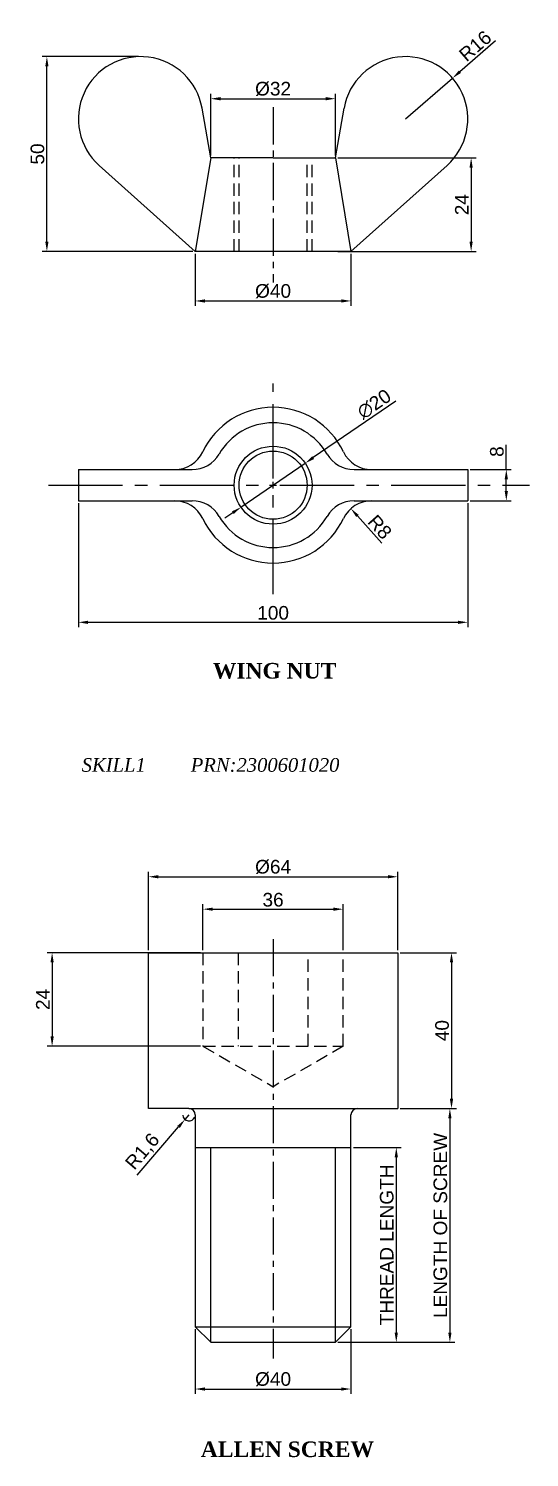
# Model space of a CAD drawing. Header units: millimetres. Extents: x 1991 to 2416, y 1500 to 1867.
# Drawn here: x 2287.2 to 2415.8, y 1500.5 to 1867.2 of the extents above; entities that cross this region are included whole.
import ezdxf

# ---------------------------------------------------------------- set-up
doc = ezdxf.new("R2010")
doc.units = ezdxf.units.MM
doc.linetypes.add('CENTER2', pattern=[28.575, 19.05, -3.175, 3.175, -3.175])
doc.linetypes.add('DASHED', pattern=[19.05, 12.7, -6.35])
doc.styles.get("Standard").update_dxf_attribs({"font": 'arial.ttf'})
doc.dimstyles.new('ISO-25', dxfattribs={"dimtxt": 2.5, "dimasz": 2.5, "dimexe": 1.25, "dimexo": 0.625, "dimtad": 1, "dimtxsty": 'Standard', "dimcen": 2.5, "dimadec": 0, "dimazin": 0, "dimtfac": 1, "dimtmove": 0, "dimatfit": 3, "dimfxl": 1, "dimarcsym": 0})

# ---------------------------------------------------------------- blocks, each defined once
blk = doc.blocks.new('*D23')
at = {"color": 0, "lineweight": -2, "transparency": 16777216}
for p, q in [((2333.95, 1834.62), (2333.95, 1850.44)), ((2336.45, 1849.19), (2363.45, 1849.19)), ((2365.95, 1834.62), (2365.95, 1850.44))]:
    blk.add_line(p, q, dxfattribs=at)
at = {"color": 0, "transparency": 16777216}
for points in [[(2336.45, 1849.61), (2336.45, 1848.77), (2333.95, 1849.19)], [(2363.45, 1849.61), (2363.45, 1848.77), (2365.95, 1849.19)]]:
    blk.add_solid(points, dxfattribs=at)
at = {"layer": 'Defpoints', "color": 0, "transparency": 16777216}
for p in [(2365.95, 1849.19), (2333.95, 1834), (2365.95, 1834)]:
    blk.add_point(p, dxfattribs=at)
at = {"color": 0, "transparency": 16777216, "insert": (2349.95, 1851.7), "char_height": 3.5, "attachment_point": 5}
blk.add_mtext('%%C32', dxfattribs=at)
blk = doc.blocks.new('*D24')
at = {"color": 0, "lineweight": -2, "transparency": 16777216}
for p, q in [((2329.95, 1809.37), (2329.95, 1796.03)), ((2369.95, 1809.37), (2369.95, 1796.03)), ((2332.45, 1797.28), (2367.45, 1797.28))]:
    blk.add_line(p, q, dxfattribs=at)
at = {"color": 0, "transparency": 16777216}
for points in [[(2332.45, 1797.7), (2332.45, 1796.86), (2329.95, 1797.28)], [(2367.45, 1797.7), (2367.45, 1796.86), (2369.95, 1797.28)]]:
    blk.add_solid(points, dxfattribs=at)
at = {"layer": 'Defpoints', "color": 0, "transparency": 16777216}
for p in [(2329.95, 1810), (2369.95, 1810), (2369.95, 1797.28)]:
    blk.add_point(p, dxfattribs=at)
at = {"color": 0, "transparency": 16777216, "insert": (2349.95, 1799.79), "char_height": 3.5, "attachment_point": 5}
blk.add_mtext('%%C40', dxfattribs=at)
blk = doc.blocks.new('*D25')
at = {"color": 0, "lineweight": -2, "transparency": 16777216}
for p, q in [((2366.58, 1834), (2402.06, 1834)), ((2400.81, 1831.5), (2400.81, 1812.5)), ((2366.58, 1810), (2402.06, 1810))]:
    blk.add_line(p, q, dxfattribs=at)
at = {"color": 0, "transparency": 16777216}
for points in [[(2400.39, 1831.5), (2401.22, 1831.5), (2400.81, 1834)], [(2400.39, 1812.5), (2401.22, 1812.5), (2400.81, 1810)]]:
    blk.add_solid(points, dxfattribs=at)
at = {"layer": 'Defpoints', "color": 0, "transparency": 16777216}
for p in [(2365.95, 1834), (2365.95, 1810), (2400.81, 1810)]:
    blk.add_point(p, dxfattribs=at)
at = {"color": 0, "transparency": 16777216, "insert": (2398.42, 1822), "char_height": 3.5, "attachment_point": 5, "rotation": 90}
blk.add_mtext('24', dxfattribs=at)
blk = doc.blocks.new('*D26')
at = {"color": 0, "lineweight": -2, "transparency": 16777216}
for p, q in [((2315.33, 1860), (2290.61, 1860)), ((2291.86, 1812.5), (2291.86, 1857.5)), ((2329.33, 1810), (2290.61, 1810))]:
    blk.add_line(p, q, dxfattribs=at)
at = {"color": 0, "transparency": 16777216}
for points in [[(2291.45, 1857.5), (2292.28, 1857.5), (2291.86, 1860)], [(2291.45, 1812.5), (2292.28, 1812.5), (2291.86, 1810)]]:
    blk.add_solid(points, dxfattribs=at)
at = {"layer": 'Defpoints', "color": 0, "transparency": 16777216}
for p in [(2291.86, 1860), (2315.95, 1860), (2329.95, 1810)]:
    blk.add_point(p, dxfattribs=at)
at = {"color": 0, "transparency": 16777216, "insert": (2289.45, 1835), "char_height": 3.5, "attachment_point": 5, "rotation": 90}
blk.add_mtext('50', dxfattribs=at)
blk = doc.blocks.new('*D27')
at = {"color": 0, "lineweight": -2, "transparency": 16777216}
for p, q in [((2407.08, 1864.05), (2397.93, 1856.12)), ((2383.95, 1844), (2396.04, 1854.48))]:
    blk.add_line(p, q, dxfattribs=at)
at = {"color": 0, "transparency": 16777216}
blk.add_solid([(2397.65, 1856.43), (2398.2, 1855.8), (2396.04, 1854.48)], dxfattribs=at)
at = {"layer": 'Defpoints', "color": 0, "transparency": 16777216}
for p in [(2396.04, 1854.48), (2383.95, 1844)]:
    blk.add_point(p, dxfattribs=at)
at = {"color": 0, "transparency": 16777216, "insert": (2401.87, 1862.73), "char_height": 3.5, "attachment_point": 5, "rotation": 40.9323}
blk.add_mtext('R16', dxfattribs=at)
blk = doc.blocks.new('*D28')
at = {"color": 0, "lineweight": -2, "transparency": 16777216}
for p, q in [((2381.47, 1771.56), (2360.27, 1757.06)), ((2341.7, 1744.35), (2358.2, 1755.64)), ((2339.63, 1742.94), (2337.57, 1741.53))]:
    blk.add_line(p, q, dxfattribs=at)
at = {"color": 0, "transparency": 16777216}
for points in [[(2360.03, 1757.4), (2360.5, 1756.71), (2358.2, 1755.64)], [(2339.4, 1743.28), (2339.87, 1742.6), (2341.7, 1744.35)]]:
    blk.add_solid(points, dxfattribs=at)
at = {"layer": 'Defpoints', "color": 0, "transparency": 16777216}
for p in [(2358.2, 1755.64), (2341.7, 1744.35)]:
    blk.add_point(p, dxfattribs=at)
at = {"color": 0, "transparency": 16777216, "insert": (2375.91, 1770.79), "char_height": 3.5, "attachment_point": 5, "rotation": 34.3756}
blk.add_mtext('∅20', dxfattribs=at)
blk = doc.blocks.new('*D29')
at = {"color": 0, "lineweight": -2, "transparency": 16777216}
for p, q in [((2409.84, 1754), (2409.84, 1760.39)), ((2400.58, 1754), (2411.09, 1754)), ((2409.84, 1748.5), (2409.84, 1751.5)), ((2400.58, 1746), (2411.09, 1746))]:
    blk.add_line(p, q, dxfattribs=at)
at = {"color": 0, "transparency": 16777216}
for points in [[(2409.42, 1751.5), (2410.26, 1751.5), (2409.84, 1754)], [(2409.42, 1748.5), (2410.26, 1748.5), (2409.84, 1746)]]:
    blk.add_solid(points, dxfattribs=at)
at = {"layer": 'Defpoints', "color": 0, "transparency": 16777216}
for p in [(2399.95, 1754), (2399.95, 1746), (2409.84, 1746)]:
    blk.add_point(p, dxfattribs=at)
at = {"color": 0, "transparency": 16777216, "insert": (2407.43, 1758.62), "char_height": 3.5, "attachment_point": 5, "rotation": 90}
blk.add_mtext('8', dxfattribs=at)
blk = doc.blocks.new('*D30')
at = {"color": 0, "lineweight": -2, "transparency": 16777216}
blk.add_line((2377.84, 1735.08), (2371.6, 1742.11), dxfattribs=at)
at = {"color": 0, "transparency": 16777216}
blk.add_solid([(2371.91, 1742.39), (2371.29, 1741.84), (2369.94, 1743.98)], dxfattribs=at)
at = {"layer": 'Defpoints', "color": 0, "transparency": 16777216}
for p in [(2369.94, 1743.98), (2375.25, 1738)]:
    blk.add_point(p, dxfattribs=at)
at = {"color": 0, "transparency": 16777216, "insert": (2377.35, 1739.26), "char_height": 3.5, "attachment_point": 5, "rotation": 311.555}
blk.add_mtext('R8', dxfattribs=at)
blk = doc.blocks.new('*D31')
at = {"color": 0, "lineweight": -2, "transparency": 16777216}
for p, q in [((2299.95, 1745.37), (2299.95, 1713.55)), ((2399.95, 1745.37), (2399.95, 1713.55)), ((2302.45, 1714.8), (2397.45, 1714.8))]:
    blk.add_line(p, q, dxfattribs=at)
at = {"color": 0, "transparency": 16777216}
for points in [[(2302.45, 1715.21), (2302.45, 1714.38), (2299.95, 1714.8)], [(2397.45, 1715.21), (2397.45, 1714.38), (2399.95, 1714.8)]]:
    blk.add_solid(points, dxfattribs=at)
at = {"layer": 'Defpoints', "color": 0, "transparency": 16777216}
for p in [(2299.95, 1746), (2399.95, 1746), (2399.95, 1714.8)]:
    blk.add_point(p, dxfattribs=at)
at = {"color": 0, "transparency": 16777216, "insert": (2349.95, 1717.21), "char_height": 3.5, "attachment_point": 5}
blk.add_mtext('100', dxfattribs=at)
blk = doc.blocks.new('*U40')
at = {"color": 0, "linetype": 'CENTER2', "transparency": 16777216}
for p, q in [((0, 1.75), (0, 26.09)), ((-57.69, 0), (-1.75, 0)), ((1.75, 0), (65.83, 0)), ((0, -27.95), (0, -1.75))]:
    blk.add_line(p, q, dxfattribs=at)
at = {"color": 0, "linetype": 'Continuous', "transparency": 16777216}
for p, q in [((-0.88, 0), (0.88, 0)), ((0, -0.88), (0, 0.88))]:
    blk.add_line(p, q, dxfattribs=at)
blk = doc.blocks.new('*D48')
at = {"color": 0, "lineweight": -2, "transparency": 16777216}
for p, q in [((2317.95, 1630.62), (2317.95, 1650.74)), ((2381.95, 1630.62), (2381.95, 1650.74)), ((2320.45, 1649.49), (2379.45, 1649.49))]:
    blk.add_line(p, q, dxfattribs=at)
at = {"color": 0, "transparency": 16777216}
for points in [[(2320.45, 1649.91), (2320.45, 1649.08), (2317.95, 1649.49)], [(2379.45, 1649.91), (2379.45, 1649.08), (2381.95, 1649.49)]]:
    blk.add_solid(points, dxfattribs=at)
at = {"layer": 'Defpoints', "color": 0, "transparency": 16777216}
for p in [(2381.95, 1649.49), (2317.95, 1630), (2381.95, 1630)]:
    blk.add_point(p, dxfattribs=at)
at = {"color": 0, "transparency": 16777216, "insert": (2349.95, 1652), "char_height": 3.5, "attachment_point": 5}
blk.add_mtext('%%C64', dxfattribs=at)
blk = doc.blocks.new('*D49')
at = {"color": 0, "lineweight": -2, "transparency": 16777216}
for p, q in [((2331.33, 1630), (2291.95, 1630)), ((2293.2, 1627.5), (2293.2, 1608.5)), ((2331.33, 1606), (2291.95, 1606))]:
    blk.add_line(p, q, dxfattribs=at)
at = {"color": 0, "transparency": 16777216}
for points in [[(2292.79, 1627.5), (2293.62, 1627.5), (2293.2, 1630)], [(2292.79, 1608.5), (2293.62, 1608.5), (2293.2, 1606)]]:
    blk.add_solid(points, dxfattribs=at)
at = {"layer": 'Defpoints', "color": 0, "transparency": 16777216}
for p in [(2331.95, 1630), (2293.2, 1606), (2331.95, 1606)]:
    blk.add_point(p, dxfattribs=at)
at = {"color": 0, "transparency": 16777216, "insert": (2290.82, 1618), "char_height": 3.5, "attachment_point": 5, "rotation": 90}
blk.add_mtext('24', dxfattribs=at)
blk = doc.blocks.new('*D50')
at = {"color": 0, "lineweight": -2, "transparency": 16777216}
for p, q in [((2331.95, 1630.62), (2331.95, 1642.42)), ((2334.45, 1641.17), (2365.45, 1641.17)), ((2367.95, 1630.62), (2367.95, 1642.42))]:
    blk.add_line(p, q, dxfattribs=at)
at = {"color": 0, "transparency": 16777216}
for points in [[(2334.45, 1641.58), (2334.45, 1640.75), (2331.95, 1641.17)], [(2365.45, 1641.58), (2365.45, 1640.75), (2367.95, 1641.17)]]:
    blk.add_solid(points, dxfattribs=at)
at = {"layer": 'Defpoints', "color": 0, "transparency": 16777216}
for p in [(2367.95, 1641.17), (2331.95, 1630), (2367.95, 1630)]:
    blk.add_point(p, dxfattribs=at)
at = {"color": 0, "transparency": 16777216, "insert": (2349.95, 1643.58), "char_height": 3.5, "attachment_point": 5}
blk.add_mtext('36', dxfattribs=at)
blk = doc.blocks.new('*D51')
at = {"color": 0, "lineweight": -2, "transparency": 16777216}
for p, q in [((2382.58, 1630), (2397.02, 1630)), ((2395.77, 1627.5), (2395.77, 1592.5)), ((2382.58, 1590), (2397.02, 1590))]:
    blk.add_line(p, q, dxfattribs=at)
at = {"color": 0, "transparency": 16777216}
for points in [[(2395.35, 1627.5), (2396.19, 1627.5), (2395.77, 1630)], [(2395.35, 1592.5), (2396.19, 1592.5), (2395.77, 1590)]]:
    blk.add_solid(points, dxfattribs=at)
at = {"layer": 'Defpoints', "color": 0, "transparency": 16777216}
for p in [(2381.95, 1630), (2381.95, 1590), (2395.77, 1590)]:
    blk.add_point(p, dxfattribs=at)
at = {"color": 0, "transparency": 16777216, "insert": (2393.36, 1610), "char_height": 3.5, "attachment_point": 5, "rotation": 90}
blk.add_mtext('40', dxfattribs=at)
blk = doc.blocks.new('*D52')
at = {"color": 0, "lineweight": -2, "transparency": 16777216}
for p, q in [((2329.95, 1533.37), (2329.95, 1516.76)), ((2369.95, 1533.37), (2369.95, 1516.76)), ((2332.45, 1518.01), (2367.45, 1518.01))]:
    blk.add_line(p, q, dxfattribs=at)
at = {"color": 0, "transparency": 16777216}
for points in [[(2332.45, 1518.42), (2332.45, 1517.59), (2329.95, 1518.01)], [(2367.45, 1518.42), (2367.45, 1517.59), (2369.95, 1518.01)]]:
    blk.add_solid(points, dxfattribs=at)
at = {"layer": 'Defpoints', "color": 0, "transparency": 16777216}
for p in [(2329.95, 1534), (2369.95, 1534), (2369.95, 1518.01)]:
    blk.add_point(p, dxfattribs=at)
at = {"color": 0, "transparency": 16777216, "insert": (2349.95, 1520.52), "char_height": 3.5, "attachment_point": 5}
blk.add_mtext('%%C40', dxfattribs=at)
blk = doc.blocks.new('*D53')
at = {"color": 0, "lineweight": -2, "transparency": 16777216}
for p, q in [((2328.35, 1588.4), (2327.31, 1587.18)), ((2315.08, 1572.92), (2325.68, 1585.28))]:
    blk.add_line(p, q, dxfattribs=at)
blk.add_arc((2328.35, 1588.4), 1.6, 184.6283, 337.6188, dxfattribs=at)
at = {"color": 0, "transparency": 16777216}
blk.add_solid([(2325.37, 1585.56), (2326, 1585.01), (2327.31, 1587.18)], dxfattribs=at)
at = {"layer": 'Defpoints', "color": 0, "transparency": 16777216}
for p in [(2328.35, 1588.4), (2327.31, 1587.18)]:
    blk.add_point(p, dxfattribs=at)
at = {"color": 0, "transparency": 16777216, "insert": (2316.58, 1578.86), "char_height": 3.5, "attachment_point": 5, "rotation": 49.3906}
blk.add_mtext('R1,6', dxfattribs=at)
blk = doc.blocks.new('*D56')
at = {"color": 0, "lineweight": -2, "transparency": 16777216}
for p, q in [((2382.58, 1590), (2396.6, 1590)), ((2395.35, 1587.5), (2395.35, 1532.5)), ((2366.58, 1530), (2396.6, 1530))]:
    blk.add_line(p, q, dxfattribs=at)
at = {"color": 0, "transparency": 16777216}
for points in [[(2394.94, 1587.5), (2395.77, 1587.5), (2395.35, 1590)], [(2394.94, 1532.5), (2395.77, 1532.5), (2395.35, 1530)]]:
    blk.add_solid(points, dxfattribs=at)
at = {"layer": 'Defpoints', "color": 0, "transparency": 16777216}
for p in [(2381.95, 1590), (2365.95, 1530), (2395.35, 1530)]:
    blk.add_point(p, dxfattribs=at)
at = {"color": 0, "transparency": 16777216, "insert": (2392.92, 1560), "char_height": 3.5, "attachment_point": 5, "rotation": 90}
blk.add_mtext('LENGTH OF SCREW', dxfattribs=at)
blk = doc.blocks.new('*D57')
at = {"color": 0, "lineweight": -2, "transparency": 16777216}
for p, q in [((2370.58, 1580), (2382.84, 1580)), ((2381.59, 1577.5), (2381.59, 1532.5)), ((2366.58, 1530), (2382.84, 1530))]:
    blk.add_line(p, q, dxfattribs=at)
at = {"color": 0, "transparency": 16777216}
for points in [[(2381.17, 1577.5), (2382.01, 1577.5), (2381.59, 1580)], [(2381.17, 1532.5), (2382.01, 1532.5), (2381.59, 1530)]]:
    blk.add_solid(points, dxfattribs=at)
at = {"layer": 'Defpoints', "color": 0, "transparency": 16777216}
for p in [(2369.95, 1580), (2365.95, 1530), (2381.59, 1530)]:
    blk.add_point(p, dxfattribs=at)
at = {"color": 0, "transparency": 16777216, "insert": (2379.15, 1555), "char_height": 3.5, "attachment_point": 5, "rotation": 90}
blk.add_mtext('THREAD LENGTH', dxfattribs=at)

msp = doc.modelspace()

# ---------------------------------------------------------------- linework, layer by layer
for p, q in [((2333.951, 1833.997), (2331.71, 1846.764)), ((2365.951, 1833.997), (2368.192, 1846.764)), ((2333.951, 1833.997), (2329.951, 1809.997)), ((2349.951, 1833.997), (2333.951, 1833.997)), ((2349.951, 1833.997), (2365.951, 1833.997)), ((2365.951, 1833.997), (2369.951, 1809.997)), ((2329.951, 1809.997), (2305.281, 1832.075)), ((2369.951, 1809.997), (2394.62, 1832.075)), ((2369.951, 1809.997), (2329.951, 1809.997)), ((2299.951, 1753.997), (2329.166, 1753.997)), ((2299.951, 1753.997), (2299.951, 1745.997)), ((2370.735, 1753.997), (2399.951, 1753.997)), ((2399.951, 1753.997), (2399.951, 1745.997)), ((2299.951, 1745.997), (2329.166, 1745.997)), ((2370.735, 1745.997), (2399.951, 1745.997)), ((2317.951, 1589.997), (2317.951, 1629.997)), ((2317.951, 1629.997), (2381.951, 1629.997)), ((2381.951, 1629.997), (2381.951, 1589.997)), ((2328.351, 1589.997), (2317.951, 1589.997)), ((2328.351, 1589.997), (2371.551, 1589.997)), ((2329.951, 1588.397), (2329.951, 1533.997)), ((2369.951, 1533.997), (2369.951, 1588.397)), ((2371.551, 1589.997), (2381.951, 1589.997)), ((2329.951, 1579.997), (2369.951, 1579.997)), ((2333.951, 1529.997), (2333.951, 1579.997)), ((2365.951, 1529.997), (2365.951, 1579.997)), ((2329.951, 1533.997), (2333.951, 1529.997)), ((2329.951, 1533.997), (2369.951, 1533.997)), ((2369.951, 1533.997), (2365.951, 1529.997)), ((2333.951, 1529.997), (2349.951, 1529.997)), ((2349.951, 1529.997), (2365.951, 1529.997))]:
    msp.add_line(p, q)
at = {"color": 1, "linetype": 'CENTER2', "ltscale": 0.5}
for p, q in [((2349.951, 1846.997), (2349.951, 1801.997)), ((2349.951, 1633.482), (2349.951, 1525.836))]:
    msp.add_line(p, q, dxfattribs=at)
at = {"linetype": 'DASHED', "ltscale": 0.25}
for p, q in [((2339.951, 1809.997), (2339.951, 1833.997)), ((2341.201, 1809.997), (2341.201, 1833.997)), ((2358.701, 1809.997), (2358.701, 1833.997)), ((2359.951, 1809.997), (2359.951, 1833.997)), ((2331.951, 1629.997), (2331.951, 1605.997)), ((2340.951, 1629.997), (2340.951, 1605.997)), ((2358.951, 1605.997), (2358.951, 1629.997)), ((2367.951, 1605.997), (2367.951, 1629.997)), ((2331.951, 1605.997), (2367.951, 1605.997)), ((2331.951, 1605.997), (2349.951, 1595.605)), ((2367.951, 1605.997), (2349.951, 1595.605))]:
    msp.add_line(p, q, dxfattribs=at)
for radius in [10, 8.75]:
    msp.add_circle((2349.951, 1749.997), radius)
for centre, radius, start, end in [((2315.951, 1843.997), 16, 9.95607, 228.17451), ((2383.951, 1843.997), 16, 311.82549, 170.04393), ((2349.951, 1749.997), 20, 25.37693, 154.62307), ((2349.951, 1749.997), 16, 30, 150), ((2324.652, 1761.997), 8, 270, 334.62307), ((2329.166, 1761.997), 8, 270, 330), ((2370.735, 1761.997), 8, 210, 270), ((2375.249, 1761.997), 8, 205.37693, 270), ((2324.652, 1737.997), 8, 25.37693, 90), ((2329.166, 1737.997), 8, 30, 90), ((2370.735, 1737.997), 8, 90, 150), ((2375.249, 1737.997), 8, 90, 154.62307), ((2349.951, 1749.997), 20, 205.37693, 334.62307), ((2349.951, 1749.997), 16, 210, 330), ((2328.351, 1588.397), 1.6, 0, 90), ((2371.551, 1588.397), 1.6, 90, 180)]:
    msp.add_arc(centre, radius, start, end)

# ---------------------------------------------------------------- block references
at = {"color": 1, "linetype": 'CENTER2'}
msp.add_blockref('*U40', (2349.951, 1749.997), dxfattribs=at)

# ---------------------------------------------------------------- texts
at = {"color": 18, "true_color": 0x000000, "char_height": 4, "attachment_point": 1}
for s, insert in [('\\pxqc;{\\fTimes New Roman|b1|i0|c0|p18;WING NUT}', (2299.194, 1704.367)), ('\\pxqc;{\\fTimes New Roman|b1|i0|c0|p18;ALLEN SCREW}', (2302.48, 1504.546))]:
    msp.add_mtext_dynamic_manual_height_columns(s, width=102.29826, gutter_width=12.5, heights=[0], dxfattribs=dict(at, insert=insert))
at = {"insert": (2353.887, 1678.152), "char_height": 3.5, "attachment_point": 5}
msp.add_mtext_dynamic_manual_height_columns('\\pxql;{\\fCentury|b0|i1|c0|p18;\\C256;\\c0;SKILL1 ^IPRN:2300601020}', width=106.16305, gutter_width=12.5, heights=[5.423], dxfattribs=at)

# ---------------------------------------------------------------- dimensions: what is measured, and where the dimension line sits
at = {"color": 5}
dim = msp.add_radius_dim(center=(2383.951, 1843.997), mpoint=(2396.038, 1854.48), dimstyle='ISO-25', override={"dimtxt": 3.5}, dxfattribs=at)
dim.commit()
dim.dimension.update_dxf_attribs({"geometry": '*D27', "text_midpoint": (2401.866, 1862.727)})
for base, p1, p2, picture, middle in [((2291.863, 1859.997), (2329.951, 1809.997), (2315.951, 1859.997), '*D26', (2289.451, 1834.997)), ((2400.805, 1809.997), (2365.951, 1833.997), (2365.951, 1809.997), '*D25', (2398.423, 1821.997)), ((2293.205, 1605.997), (2331.951, 1629.997), (2331.951, 1605.997), '*D49', (2290.823, 1617.997)), ((2395.769, 1589.997), (2381.951, 1629.997), (2381.951, 1589.997), '*D51', (2393.357, 1609.997))]:
    dim = msp.add_linear_dim(base=base, p1=p1, p2=p2, angle=90, dimstyle='ISO-25', override={"dimtxt": 3.5}, dxfattribs=at)
    dim.commit()
    dim.dimension.update_dxf_attribs({"geometry": picture, "text_midpoint": middle})
for base, p1, p2, picture, middle in [((2365.951, 1849.189), (2333.951, 1833.997), (2365.951, 1833.997), '*D23', (2349.951, 1851.698)), ((2369.951, 1797.279), (2329.951, 1809.997), (2369.951, 1809.997), '*D24', (2349.951, 1799.789)), ((2381.951, 1649.492), (2317.951, 1629.997), (2381.951, 1629.997), '*D48', (2349.951, 1652.002)), ((2369.951, 1518.008), (2329.951, 1533.997), (2369.951, 1533.997), '*D52', (2349.951, 1520.518))]:
    dim = msp.add_linear_dim(base=base, p1=p1, p2=p2, text='%%C<>', dimstyle='ISO-25', override={"dimtxt": 3.5}, dxfattribs=at)
    dim.commit()
    dim.dimension.update_dxf_attribs({"geometry": picture, "text_midpoint": middle})
dim = msp.add_diameter_dim_2p(p1=(2341.697, 1744.351), p2=(2358.204, 1755.644), dimstyle='ISO-25', override={"dimtxt": 3.5}, dxfattribs=at)
dim.commit()
dim.dimension.update_dxf_attribs({"geometry": '*D28', "text_midpoint": (2377.323, 1768.722), "dimtype": 163})
dim = msp.add_linear_dim(base=(2409.84, 1745.997), p1=(2399.951, 1753.997), p2=(2399.951, 1745.997), angle=90, dimstyle='ISO-25', override={"dimtxt": 3.5}, dxfattribs=at)
dim.commit()
dim.dimension.update_dxf_attribs({"geometry": '*D29', "text_midpoint": (2409.84, 1758.615), "dimtype": 160})
for base, p1, p2, picture, middle in [((2399.951, 1714.796), (2299.951, 1745.997), (2399.951, 1745.997), '*D31', (2349.951, 1717.208)), ((2367.951, 1641.167), (2331.951, 1629.997), (2367.951, 1629.997), '*D50', (2349.951, 1643.58))]:
    dim = msp.add_linear_dim(base=base, p1=p1, p2=p2, dimstyle='ISO-25', override={"dimtxt": 3.5}, dxfattribs=at)
    dim.commit()
    dim.dimension.update_dxf_attribs({"geometry": picture, "text_midpoint": middle})
for center, mpoint, picture, middle in [((2375.249, 1737.997), (2369.942, 1743.984), '*D30', (2375.548, 1737.66)), ((2328.351, 1588.397), (2327.309, 1587.183), '*D53', (2318.647, 1577.08))]:
    dim = msp.add_radius_dim(center=center, mpoint=mpoint, dimstyle='ISO-25', override={"dimtxt": 3.5}, dxfattribs=at)
    dim.commit()
    dim.dimension.update_dxf_attribs({"geometry": picture, "text_midpoint": middle, "dimtype": 164})
for base, p1, text, picture, middle in [((2395.352, 1529.997), (2381.951, 1589.997), 'LENGTH OF SCREW', '*D56', (2392.916, 1559.997)), ((2381.589, 1529.997), (2369.951, 1579.997), 'THREAD LENGTH', '*D57', (2379.154, 1554.997))]:
    dim = msp.add_linear_dim(base=base, p1=p1, p2=(2365.951, 1529.997), angle=90, text=text, dimstyle='ISO-25', override={"dimtxt": 3.5}, dxfattribs=at)
    dim.commit()
    dim.dimension.update_dxf_attribs({"geometry": picture, "text_midpoint": middle})

doc.saveas('drawing.dxf')
